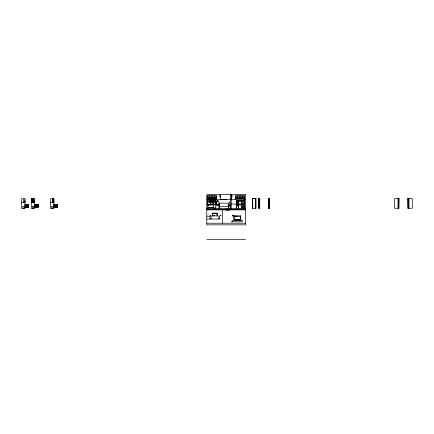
<?xml version="1.0" encoding="UTF-8"?>
<svg xmlns="http://www.w3.org/2000/svg" width="434" height="434" viewBox="0 0 434 434"><rect width="100%" height="100%" fill="white"/><g stroke="black" fill="none" stroke-linecap="round" stroke-linejoin="round"><path stroke-width="0.65" d="M38.046 204.452L37.134 204.897L34.682 205M57.245 204.452L56.333 204.897L53.881 205M25.085 205L27.532 204.897L28.443 204.403M220.461 195.571L219.501 195.571L219.501 196.77L220.461 197.009M231.213 195.571L232.174 195.571L232.174 196.77L231.213 197.009M207.577 197.372L216.544 197.372M235.51 197.372L244.478 197.372M207.577 197.448L216.544 197.448M235.51 197.448L244.478 197.448M231.208 198.327L231.257 199.667M255.989 198.327L252.387 198.327L252.387 208.385L252.767 208.385L252.724 198.327M269.606 198.327L269.655 208.385L268.744 208.385L268.744 198.327L268.934 208.385M398.005 198.327L398.005 208.385L398.917 208.385L398.917 198.327L398.727 208.385M252.626 198.522L255.745 198.522M258.859 198.522L259.532 198.522M268.934 198.522L269.606 198.522M398.054 198.522L398.727 198.522M408.128 198.522L408.801 198.522M207.577 198.653L216.544 198.653M235.51 198.653L244.478 198.653M252.724 198.615L255.653 198.522L255.653 208.385M258.81 198.615L259.727 198.663M268.744 198.663L269.655 198.615M398.917 198.663L394.555 198.642L394.555 208.239L398.39 208.239M407.938 198.663L412.3 198.642L412.278 208.239L408.465 208.239M206.779 199.304L245.514 199.304M221.47 199.407L226.364 199.407M236.34 200.486L244.478 200.486L244.478 204.772M210.072 200.579L211.705 200.579L211.705 201.588M23.859 201.11L25.058 201.11M33.461 201.11L34.66 201.11M52.66 201.11L53.859 201.11M23.859 201.186L25.058 201.186M33.461 201.186L34.66 201.186M52.66 201.186L53.859 201.186M210.023 201.636L211.754 201.636M207.815 201.734L215.823 201.734M207.815 201.81L215.823 201.81M236.416 201.832L238.19 201.832M241.754 201.832L244.478 201.832M236.416 201.908L238.19 201.908M241.754 201.908L244.478 201.908M229.201 202.195L229.575 202.195M209.231 202.483L210.506 202.483M213.094 202.483L214.369 202.483M21.7 202.624L25.058 202.624M31.302 202.624L34.66 202.624M50.501 202.624L53.859 202.624M236.416 203.069L238.19 203.069M229.201 203.15L229.575 203.15M236.416 203.15L238.19 203.15M241.754 203.253L244.478 203.253M241.754 203.329L244.478 203.329M209.231 204.067L214.369 204.067M231.213 204.067L236.253 204.067L236.253 208.385M236.416 204.311L238.19 204.311M25.058 204.403L28.47 204.403L28.47 207.425L25.074 207.425M34.66 204.403L38.067 204.403L38.067 207.425L34.671 207.425M53.859 204.403L57.266 204.403L57.266 207.425L53.876 207.425M236.416 204.387L238.19 204.387M25.058 204.712L28.47 204.712M34.66 204.712L38.067 204.712M53.859 204.712L57.266 204.712M207.74 204.783L215.899 204.783M238.19 204.772L244.554 204.772M238.266 204.864L244.478 204.864L244.478 207.908L241.754 207.908L241.754 204.864M218.204 205.358L218.492 205.07M228.957 205.358L229.244 205.07M229.342 205.358L229.629 205.358M236.34 205.548L238.19 205.548M236.34 205.624L238.266 205.624M25.15 205.987L28.389 205.987M34.753 205.987L37.991 205.987M53.952 205.987L57.19 205.987M241.754 205.987L244.478 205.911M241.754 206.872L244.478 206.872M241.754 206.947L244.478 206.947M219.354 207.089L219.593 206.465L228.284 206.465L228.523 207.089M53.952 207.349L57.19 207.349L57.19 204.712M207.913 207.664L213.501 207.664M207.913 207.74L213.501 207.74M213.501 208L215.806 208M252.751 208.239L255.631 208.239M259.386 208.222L259.19 198.62M269.085 208.222L269.275 198.62M206.779 208.385L245.514 208.385M255.604 208.385L255.989 208.385L255.941 198.327M258.859 208.385L258.81 198.327L258.81 208.385L259.727 208.385L259.727 198.327L259.532 208.385M229.776 209.248L226.076 209.248L226.076 210.159L229.776 210.159M206.779 209.297L245.514 209.297M206.779 209.872L245.514 209.872M232.505 215.058L232.483 215.872M233.275 215.535L232.553 215.535L232.553 216.018L233.275 216.018L233.324 215.058L233.346 215.872M206.779 216.159L212.443 216.159L212.443 213.137L217.244 213.137L217.244 216.159L219.642 216.159L219.642 219.04L206.779 219.04M211.054 218.226L211.342 218.514M206.779 223.217L245.514 223.217M206.779 239.389L245.514 239.389M229.678 205.027L229.678 205.407L229.293 205.022L229.293 205.407M55.563 205L53.881 204.452M36.364 205L34.682 204.452M26.762 205L25.085 204.452M408.801 208.385L408.85 198.327L408.85 208.385L407.938 208.385L407.938 198.327L408.128 208.385M408.275 198.522L408.275 208.385M398.586 198.522L398.586 208.385M269.08 198.522L269.08 208.385M259.391 198.522L259.391 208.385M255.745 198.327L255.745 208.385M253.966 198.327L253.966 198.663M252.626 198.327L252.626 208.385M252.431 198.327L252.431 208.385M244.554 199.716L244.554 195.712L235.434 195.712L235.434 199.716M244.554 208.369L244.554 200.41L236.34 200.41L236.34 208.369M242.416 196.173L242.416 198.653M242.335 196.173L242.335 198.729M241.754 200.486L241.754 204.772M241.673 200.486L241.673 204.772M241.673 204.864L241.673 208.369M239.997 196.173L239.997 198.653M238.266 200.486L238.266 208.369M238.19 200.486L238.19 208.369M237.653 196.173L237.653 198.653M237.577 196.173L237.577 198.653M236.416 200.486L236.416 205.624M235.982 216.11L235.982 216.495L234.447 216.495L234.447 216.11M235.597 216.11L235.597 216.495M235.212 216.11L235.212 216.495M234.827 216.11L234.832 216.495M231.213 194.611L231.213 208.385M230.541 194.611L230.541 208.385M230.443 208.385L230.443 206.215L228.62 206.215L228.62 208.385M229.532 205.07L229.532 205.358M229.44 205.07L229.44 205.358M229.147 205.07L229.147 205.358M229.054 205.07L229.054 205.358M228.523 208.385L228.523 203.15L219.354 203.15L219.354 208.385M226.217 208.667L226.217 210.127M222.523 209.297L222.523 223.217M220.51 215.297L220.51 215.682M220.461 194.611L220.461 199.667M219.165 205.016L219.165 208.38M219.089 205.016L219.089 208.38M218.926 205.027L218.926 205.407L218.156 205.407L218.156 205.022M218.779 218.177L218.779 218.562M218.541 205.022L218.541 205.407M218.4 205.07L218.4 205.358M218.302 205.07L218.302 205.358M218.063 200.676L218.063 201.045M217.103 200.676L217.103 201.045M216.62 199.716L216.62 195.712L207.501 195.712L207.501 199.716M215.823 204.783L215.823 199.96L207.815 199.96L207.815 204.783M215.806 208.38L215.806 205.016L219.262 205.016L215.899 204.94L215.899 199.884L207.74 199.884L207.74 204.94L213.501 204.94L213.501 208.38M214.477 196.173L214.477 198.653M214.401 196.173L214.401 198.653M214.033 199.96L214.033 201.734M213.957 199.96L213.957 201.734M213.691 215.394L213.691 215.774M213.306 215.394L213.306 215.774M213.116 202.483L213.094 204.067L213.067 202.385L210.523 202.385L210.506 204.067M212.161 199.96L212.161 201.734M212.058 196.173L212.058 198.653M212.085 199.96L212.085 201.734M211.754 201.734L211.754 200.53L210.023 200.53L210.023 201.734M210.045 216.159L210.045 219.04M209.714 196.173L209.714 198.729M209.682 199.96L209.682 201.734M209.638 196.173L209.638 198.653M209.606 199.96L209.606 201.734M207.913 204.94L207.913 208.38M207.712 205.217L207.712 205.602M57.104 204.712L57.104 207.349M57.011 204.712L57.011 207.349M56.914 204.712L56.914 207.349M56.816 204.712L56.816 207.349M56.724 204.712L56.724 207.349M56.626 204.712L56.626 207.349M56.529 204.712L56.529 207.349M56.436 204.712L56.436 207.349M56.339 204.712L56.339 207.349M56.241 204.712L56.241 207.349M56.143 204.712L56.143 207.349M56.051 204.712L56.051 207.349M55.953 204.712L55.953 207.349M55.856 204.712L55.856 207.349M55.764 204.712L55.764 207.349M55.666 204.712L55.666 207.349M55.568 204.712L55.568 207.349M55.476 204.712L55.476 207.349M55.378 204.712L55.378 207.349M55.281 204.712L55.281 207.349M55.183 204.712L55.183 207.349M55.091 204.712L55.091 207.349M54.993 204.712L54.993 207.349M54.896 204.712L54.896 207.349M54.803 204.712L54.803 207.349M54.706 204.712L54.706 207.349M54.608 204.712L54.608 207.349M54.516 204.712L54.516 207.349M54.418 204.712L54.418 207.349M54.321 204.712L54.321 207.349M54.228 204.712L54.228 207.349M54.131 204.712L54.131 207.349M53.952 204.712L54.033 207.349M53.789 198.799L53.789 202.624M53.691 198.799L53.691 202.624M53.594 198.799L53.594 202.624M53.501 198.799L53.501 202.624M53.404 198.799L53.404 202.624M53.306 198.799L53.306 202.624M53.208 198.799L53.208 202.624M53.116 198.799L53.116 202.624M53.019 198.799L53.019 202.624M52.921 198.799L52.921 202.624M52.829 198.799L52.829 202.624M52.731 198.799L52.731 202.624M52.66 198.799L52.66 202.624M37.991 204.712L37.991 207.349L34.753 207.349L34.753 204.712M37.904 204.712L37.904 207.349M37.812 204.712L37.812 207.349M37.715 204.712L37.715 207.349M37.617 204.712L37.617 207.349M37.525 204.712L37.525 207.349M37.427 204.712L37.427 207.349M37.329 204.712L37.329 207.349M37.237 204.712L37.237 207.349M37.14 204.712L37.14 207.349M37.042 204.712L37.042 207.349M36.944 204.712L36.944 207.349M36.852 204.712L36.852 207.349M36.754 204.712L36.754 207.349M36.657 204.712L36.657 207.349M36.565 204.712L36.565 207.349M36.467 204.712L36.467 207.349M36.369 204.712L36.369 207.349M36.277 204.712L36.277 207.349M36.179 204.712L36.179 207.349M36.082 204.712L36.082 207.349M35.984 204.712L35.984 207.349M35.892 204.712L35.892 207.349M35.794 204.712L35.794 207.349M35.697 204.712L35.697 207.349M35.604 204.712L35.604 207.349M35.507 204.712L35.507 207.349M35.409 204.712L35.409 207.349M35.317 204.712L35.317 207.349M35.219 204.712L35.219 207.349M35.121 204.712L35.121 207.349M35.029 204.712L35.029 207.349M34.932 204.712L34.932 207.349M34.834 204.712L34.834 207.349M33.461 198.799L33.461 202.624M33.385 198.799L33.385 202.624M33.293 198.799L33.293 202.624M33.196 198.799L33.196 202.624M33.098 198.799L33.098 202.624M33.006 198.799L33.006 202.624M32.908 198.799L32.908 202.624M32.81 198.799L32.81 202.624M32.718 198.799L32.718 202.624M32.621 198.799L32.621 202.624M32.523 198.799L32.523 202.624M32.425 198.799L32.425 202.624M32.333 198.799L32.333 202.624M32.235 198.799L32.235 202.624M32.138 198.799L32.138 202.624M32.045 198.799L32.045 202.624M31.948 198.799L31.948 202.624M31.85 198.799L31.85 202.624M31.758 198.799L31.758 202.624M31.66 198.799L31.66 202.624M31.563 198.799L31.563 202.624M31.465 198.799L31.465 202.624M31.373 198.799L31.373 202.624M28.389 204.712L28.389 207.349L25.15 207.349L25.15 204.712M28.308 204.712L28.308 207.349M28.21 204.712L28.21 207.349M28.112 204.712L28.112 207.349M28.02 204.712L28.02 207.349M27.922 204.712L27.922 207.349M27.825 204.712L27.825 207.349M27.733 204.712L27.733 207.349M27.635 204.712L27.635 207.349M27.537 204.712L27.537 207.349M27.445 204.712L27.445 207.349M27.347 204.712L27.347 207.349M27.25 204.712L27.25 207.349M27.158 204.712L27.158 207.349M27.06 204.712L27.06 207.349M26.962 204.712L26.962 207.349M26.865 204.712L26.865 207.349M26.772 204.712L26.772 207.349M26.675 204.712L26.675 207.349M26.577 204.712L26.577 207.349M26.485 204.712L26.485 207.349M26.387 204.712L26.387 207.349M26.29 204.712L26.29 207.349M26.197 204.712L26.197 207.349M26.1 204.712L26.1 207.349M26.002 204.712L26.002 207.349M25.904 204.712L25.904 207.349M25.812 204.712L25.812 207.349M25.714 204.712L25.714 207.349M25.617 204.712L25.617 207.349M25.525 204.712L25.525 207.349M25.427 204.712L25.427 207.349M25.329 204.712L25.329 207.349M25.237 204.712L25.237 207.349M23.859 198.799L23.859 202.624M211.391 218.177L211.391 218.562L211.391 218.177L211.005 218.177L211.005 218.562L211.77 218.562L211.391 218.177M217.353 200.812L217.819 200.904L217.353 200.812M229.152 202.624L229.624 202.721L229.152 202.624M24.434 206.465L24.195 208.146L22.899 208.146L22.66 206.465L24.434 206.465M34.036 206.465L33.798 208.146L32.501 208.146L32.257 206.465L34.036 206.465M53.236 206.465L52.997 208.146L51.7 208.146L51.456 206.465L53.236 206.465M245.514 194.611L206.779 194.611L206.779 224.85L245.514 224.85L245.514 194.611M216.544 196.173L207.577 196.173L207.577 198.729L216.544 198.729L216.544 196.173M244.478 196.173L235.51 196.173L235.51 198.729L244.478 198.729L244.478 196.173M25.058 198.843L21.7 198.799L21.7 208.38L25.058 208.38L25.058 198.799M34.66 198.799L31.302 198.799L31.302 208.38L34.66 208.38L34.66 198.799M53.859 198.799L50.501 198.799L50.501 208.38L53.859 208.38L53.859 198.799M230.058 205.027L228.908 205.022L228.908 205.407L230.058 205.407L230.058 205.027M208.098 205.217L207.327 205.217L207.327 205.602L208.098 205.602L208.098 205.217M216.957 213.474L212.731 213.474L212.731 215.872L216.957 215.872L216.957 213.474M210.81 215.297L210.43 215.297L210.43 215.682L210.81 215.682L210.81 215.297M220.89 215.297L220.125 215.297L220.125 215.682L220.89 215.682L220.89 215.297M214.076 215.394L212.926 215.394L212.926 215.774L214.076 215.774L214.076 215.394M240.713 216.018L233.997 216.018L233.997 219.854L240.713 219.854L240.713 216.018M240.62 216.11L234.089 216.11L234.089 219.761L240.62 219.761L240.62 216.11M219.165 218.177L218.394 218.177L218.394 218.562L219.165 218.562L219.165 218.177M242.156 220.336L232.553 220.336L232.553 221.774L242.156 221.774L242.156 220.336M232.071 221.584L231.691 221.584L231.691 221.969L232.071 221.969L232.071 221.584M216.674 203.98A1.438 1.438 0 0 0 219.002 203.09A1.438 1.438 0 0 0 217.065 201.517A1.438 1.438 0 0 0 216.674 203.98M239.025 203.937A1.438 1.438 0 0 0 241.385 203.128A1.438 1.438 0 0 0 239.503 201.49A1.438 1.438 0 0 0 239.025 203.937"/></g></svg>
